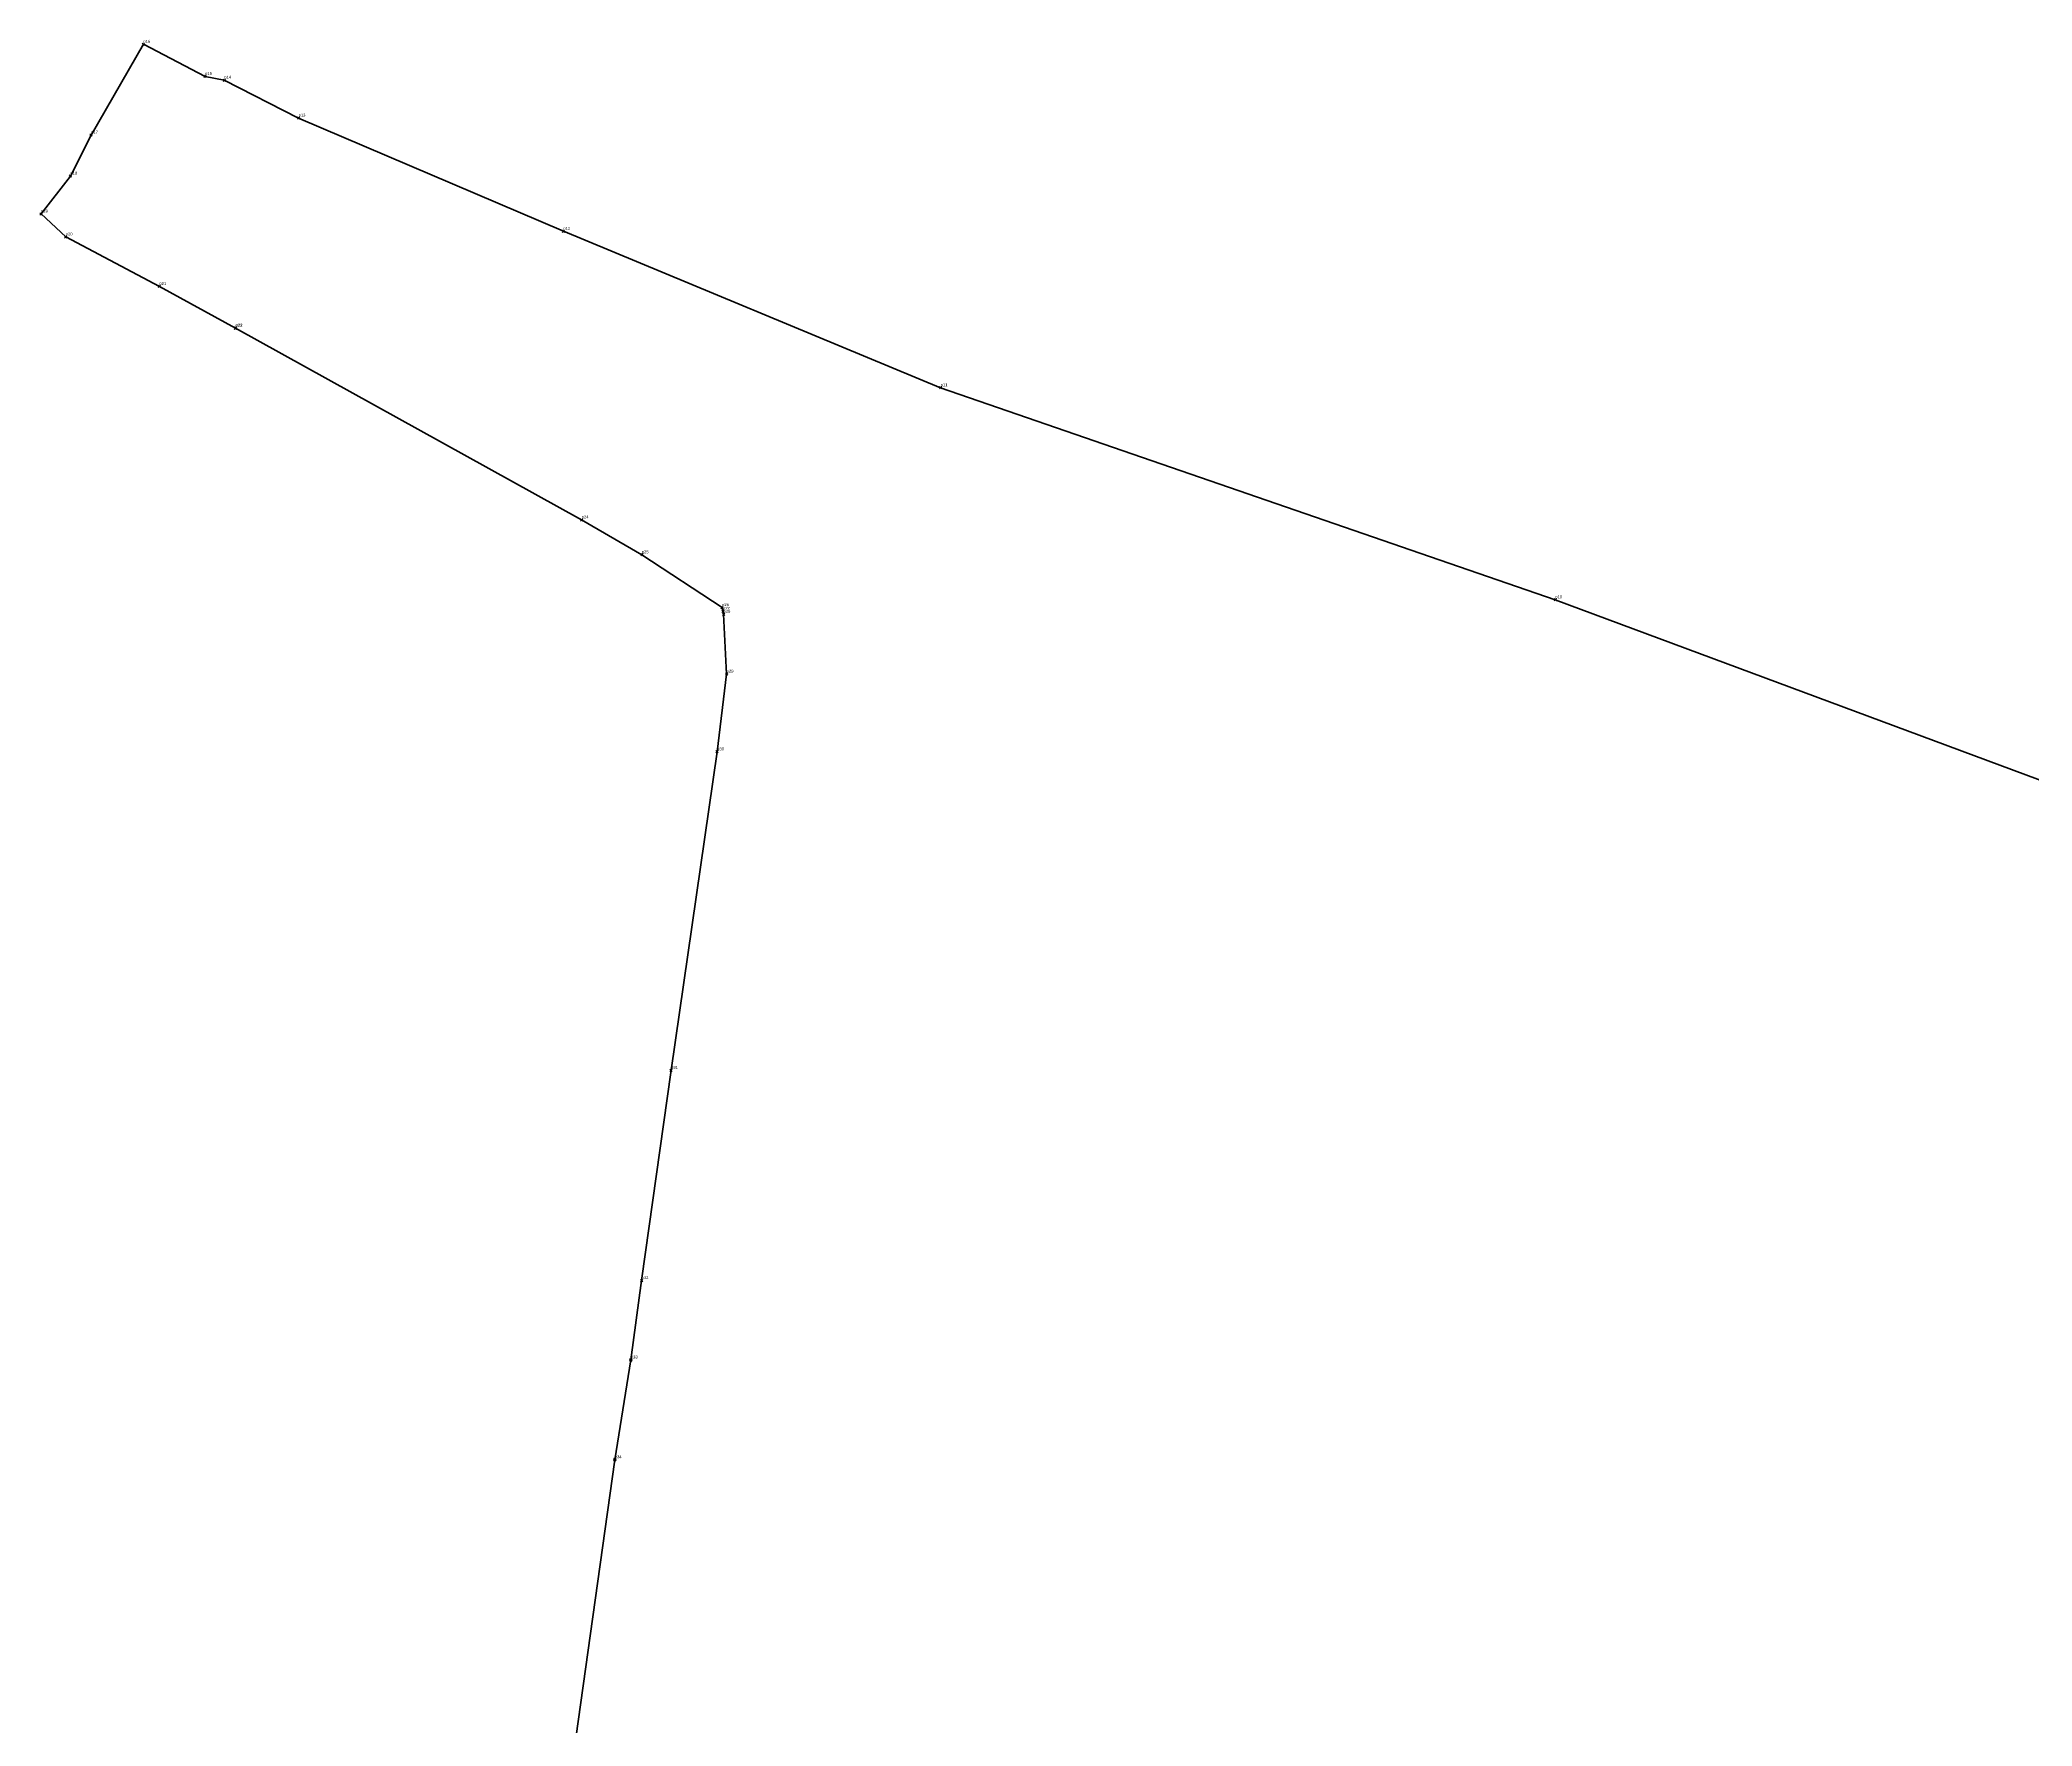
# Model space of a CAD drawing. Header units: millimetres. Extents: x 621039 to 621944, y 1339693 to 1340504.
# Drawn here: x 621038.7 to 621378.6, y 1340216 to 1340503.8 of the extents above; entities that cross this region are included whole.
import ezdxf

# ---------------------------------------------------------------- set-up
doc = ezdxf.new("R2010")
doc.units = ezdxf.units.MM
doc.header["$PDMODE"] = 3
doc.header["$PDSIZE"] = 0.2
doc.layers.get('0').update_dxf_attribs({"color": 1, "linetype": 'CONTINUOUS', "lineweight": 100})
for name, color, linetype, lineweight in [('Line', 250, 'CONTINUOUS', 100), ('Point', 5, 'CONTINUOUS', 100), ('Point_Name', 1, 'CONTINUOUS', 100)]:
    doc.layers.add(name, color=color, linetype=linetype, lineweight=lineweight)
doc.styles.get("Standard").update_dxf_attribs({"font": 'arial.ttf', "width": 0.65})

msp = doc.modelspace()

# ---------------------------------------------------------------- linework, layer by layer
at = {"color": 0}
msp.add_lwpolyline([(621386.41, 1340375.06), (621297.24, 1340408.21), (621192.35, 1340444.39), (621127.99, 1340471.09), (621082.81, 1340490.41), (621070.12, 1340496.87), (621066.85, 1340497.51), (621056.33, 1340503), (621047.41, 1340487.51), (621043.87, 1340480.5), (621038.86, 1340474.06), (621043.07, 1340470.12), (621059.05, 1340461.69), (621072.04, 1340454.54), (621131.1, 1340421.84), (621141.38, 1340415.88), (621155.07, 1340406.87), (621155.23, 1340406.24), (621155.32, 1340405.74), (621155.85, 1340395.52), (621154.22, 1340382.26), (621146.37, 1340327.91), (621141.33, 1340292.03), (621139.5, 1340278.48), (621136.77, 1340261.47), (621127.62, 1340196.07)], dxfattribs=at)
at = {"layer": 'Line'}
msp.add_polyline3d([(621386.41, 1340375.06, 0), (621297.24, 1340408.21, 0), (621192.35, 1340444.39, 0), (621127.99, 1340471.09, 0), (621082.81, 1340490.41, 0), (621070.12, 1340496.87, 0), (621066.85, 1340497.51, 0), (621056.33, 1340503, 0), (621047.41, 1340487.51, 0), (621043.87, 1340480.5, 0), (621038.86, 1340474.06, 0), (621043.07, 1340470.12, 0), (621059.05, 1340461.69, 0), (621072.04, 1340454.54, 0), (621131.1, 1340421.84, 0), (621141.38, 1340415.88, 0), (621155.07, 1340406.87, 0), (621155.23, 1340406.24, 0), (621155.32, 1340405.74, 0), (621155.85, 1340395.52, 0), (621154.22, 1340382.26, 0), (621146.37, 1340327.91, 0), (621141.33, 1340292.03, 0), (621139.5, 1340278.48, 0), (621136.77, 1340261.47, 0), (621127.62, 1340196.07, 0)], dxfattribs=at)
at = {"layer": 'Point'}
for p in [(621056.33, 1340503, 34.32), (621066.85, 1340497.51, 34.34), (621070.12, 1340496.87, 34.45), (621082.81, 1340490.41, 34.16), (621047.41, 1340487.51, 34.05), (621043.87, 1340480.5, 33.77), (621038.86, 1340474.06, 33.95), (621043.07, 1340470.12, 34.13), (621127.99, 1340471.09, 34.37), (621059.05, 1340461.69, 34.03), (621072.04, 1340454.54, 34.17), (621072.07, 1340454.58, 34.22), (621192.35, 1340444.39, 34.47), (621131.1, 1340421.84, 34.19), (621141.38, 1340415.88, 34.24), (621297.24, 1340408.21, 34.63), (621155.07, 1340406.87, 34.17), (621155.23, 1340406.24, 34.38), (621155.32, 1340405.74, 34.2), (621155.85, 1340395.52, 34.2), (621154.22, 1340382.26, 34.08), (621146.37, 1340327.91, 34.03), (621141.33, 1340292.03, 34.26), (621139.5, 1340278.48, 34.15), (621136.77, 1340261.47, 34.34)]:
    msp.add_point(p, dxfattribs=at)

# ---------------------------------------------------------------- texts
at = {"layer": 'Point_Name'}
for s, p in [('p16', (621056.33, 1340503.25)), ('p15', (621066.85, 1340497.76)), ('p14', (621070.12, 1340497.12)), ('p13', (621082.81, 1340490.66)), ('p17', (621047.41, 1340487.76)), ('p18', (621043.87, 1340480.75)), ('p19', (621038.86, 1340474.31)), ('p20', (621043.07, 1340470.37)), ('p12', (621127.99, 1340471.34)), ('p21', (621059.05, 1340461.94)), ('p23', (621072.04, 1340454.79)), ('p22', (621072.07, 1340454.83)), ('p11', (621192.35, 1340444.64)), ('p24', (621131.1, 1340422.09)), ('p25', (621141.38, 1340416.13)), ('p10', (621297.24, 1340408.46)), ('p26', (621155.07, 1340407.12)), ('p27', (621155.23, 1340406.49)), ('p28', (621155.32, 1340405.99)), ('p29', (621155.85, 1340395.77)), ('p30', (621154.22, 1340382.51)), ('p31', (621146.37, 1340328.16)), ('p32', (621141.33, 1340292.28)), ('p33', (621139.5, 1340278.73)), ('p34', (621136.77, 1340261.72))]:
    msp.add_text(s, height=0.5, dxfattribs=at).set_placement(p)

doc.saveas('drawing.dxf')
